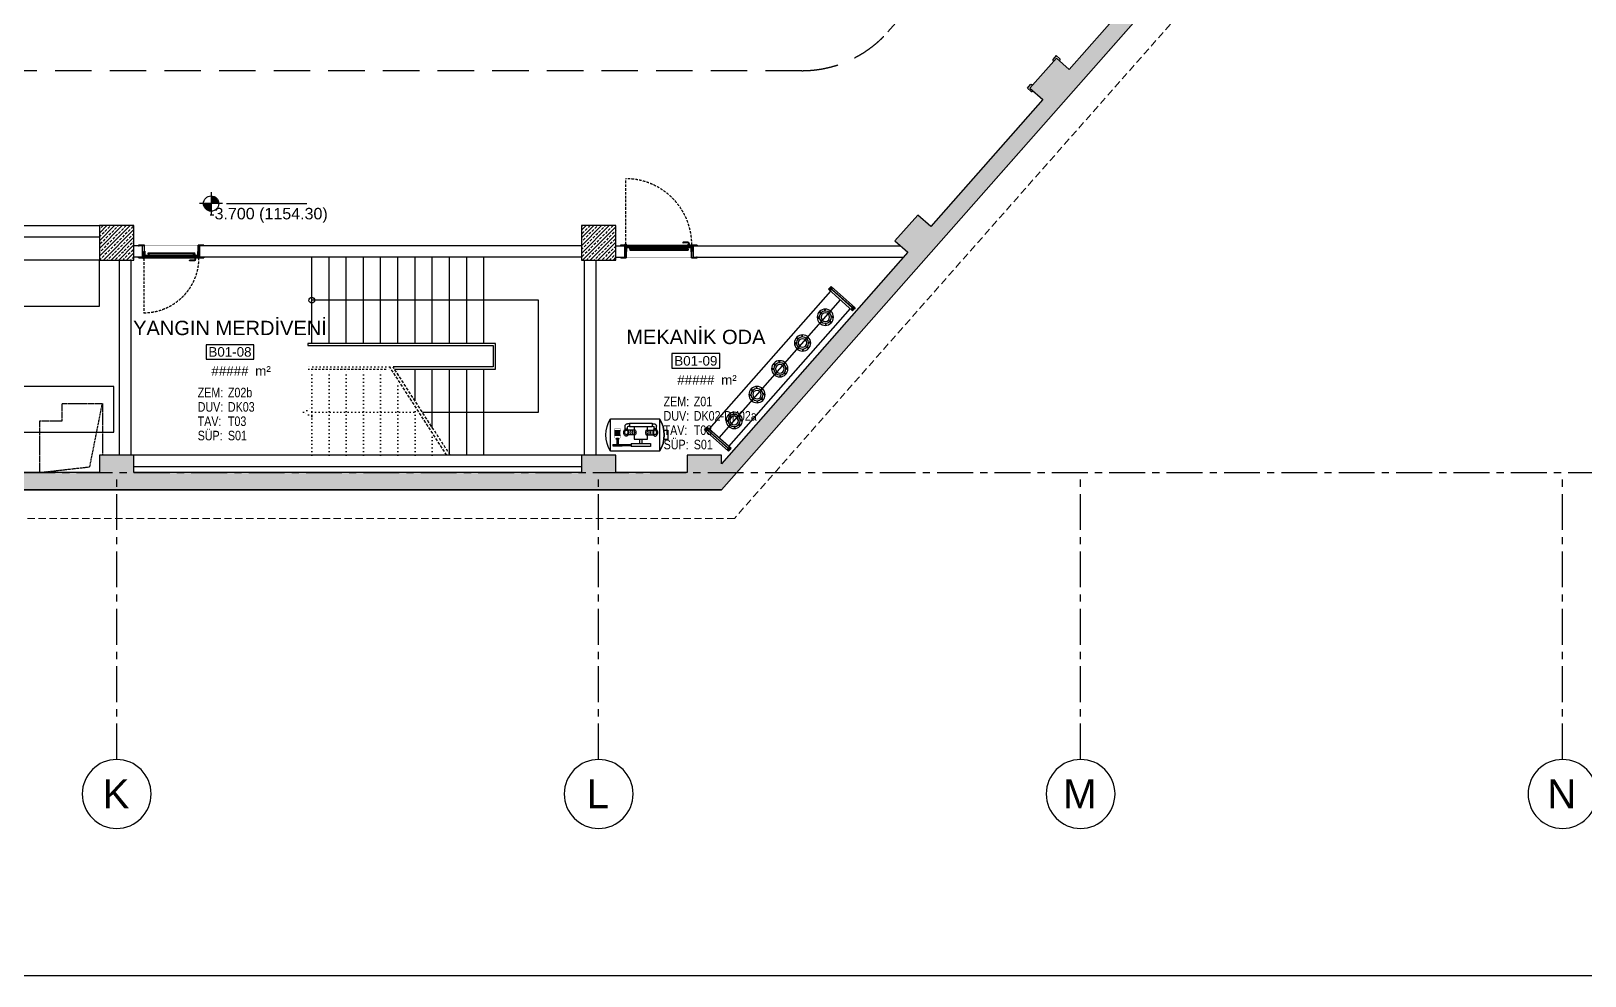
# Model space of a CAD drawing. Header units: millimetres. Extents: x -379292 to 1221486, y 92049 to 447512.
# Drawn here: x 129855 to 156938, y 92049 to 108508 of the extents above; entities that cross this region are included whole.
import ezdxf
from ezdxf.enums import TextEntityAlignment as Align
from ezdxf.lldxf.tags import DXFTag

# ---------------------------------------------------------------- set-up
doc = ezdxf.new("R2010")
doc.units = ezdxf.units.MM
for name, pattern in [('( Hidden )', [0.375, 0.25, -0.125]), ('ACAD_ISO07W100', [3, 0, -3]), ('CENTER', [2, 1.25, -0.25, 0.25, -0.25]), ('DASHDOT', [25.4, 12.7, -6.35, 0, -6.35]), ('DOT', [6.35, 0, -6.35]), ('HIDDEN', [9.525, 6.35, -3.175])]:
    doc.linetypes.add(name, pattern=pattern)
for name, color, linetype, lineweight in [('-M-FIRE EQUIPMENT', 7, 'Continuous', 30), ('-M-YNGN-FHC-KORUMA', 7, 'ACAD_ISO07W100', 25), ('06_FORMWORK HIDDEN', 252, 'HIDDEN2', 0)]:
    doc.layers.add(name, color=color, linetype=linetype, lineweight=lineweight)
for name, color, linetype in [('-M-PIPE EQUIPMENT', 14, 'Continuous'), ('010-05', 1, 'Continuous'), ('05_AXIS', 211, 'CENTER'), ('05_AXIS NAME', 7, 'Continuous'), ('05_DOOR', 2, 'Continuous'), ('05_EQUIPMENT', 1, 'Continuous'), ('05_HANDRAIL', 153, 'Continuous'), ('05_HATCH 1', 101, 'Continuous'), ('05_HATCH CONCRETE', 141, 'Continuous'), ('05_HATCH SOLID-1', 252, 'Continuous'), ('05_HATCH SOLID-2', 253, 'Continuous'), ('05_HOLE MC', 150, 'Continuous'), ('05_MATERIAL TEXT', 112, 'Continuous'), ('05_PLAN LEVEL', 2, 'Continuous'), ('05_ROOM M2', 161, 'Continuous'), ('05_ROOM NAME', 153, 'Continuous'), ('05_ROOM NUMBER', 152, 'Continuous'), ('05_STAIRS', 52, 'Continuous'), ('05_STAIRS ARROW', 2, 'Continuous'), ('05_STEEL HIDDEN', 61, 'HIDDEN'), ('05_SYMBOL', 2, 'Continuous'), ('05_WALL', 3, 'Continuous'), ('08_POWER SYSTEM', 4, 'Continuous'), ('flans015', 14, 'Continuous')]:
    doc.layers.add(name, color=color, linetype=linetype)
doc.styles.add('DIM', font='arial.ttf')
doc.styles.add('YAZI-2', font='arial.ttf', dxfattribs={"height": 2})
doc.styles.add('YAZI-3', font='arial.ttf', dxfattribs={"height": 3})
doc.styles.add('YAZI-5', font='arial.ttf', dxfattribs={"height": 5})
tags = doc.linetypes.add('HIDDEN2', pattern=[0.1875, 0.125, -0.0625]).pattern_tags.tags
tags[6:7] = [DXFTag(74, 4), DXFTag(75, 0), DXFTag(340, '0'), DXFTag(46, 0.0), DXFTag(50, 0.0), DXFTag(44, 0.0), DXFTag(45, 0.0)]
tags[4:5] = [DXFTag(74, 4), DXFTag(75, 0), DXFTag(340, '0'), DXFTag(46, 0.0), DXFTag(50, 0.0), DXFTag(44, 0.0), DXFTag(45, 0.0)]
pattern_1 = [(225, (19752.8965, 13790.6787), (0.224506403, -0.224506403), []), (315, (19752.8965, 13790.6787), (0.224506403, 0.224506403), [])]
pattern_2 = [(270, (-695728.2336, -3493868.9414), (1.3748153225, -2.38125), [1.5875, -3.175]), (30, (-695728.2336, -3493868.9414), (1.3748153315, 2.3812499948), [1.5875, -3.175]), (330, (-695728.2336, -3493868.9414), (2.749630654, -5.2e-09), [-3.175, 1.5875])]
pattern_3 = [(225, (905000, -3e-07), (67.351921, -67.351921), []), (225, (904932.65, -3e-07), (67.351921, -67.351921), [47.625, -23.8125])]

# ---------------------------------------------------------------- blocks, each defined once
blk = doc.blocks.new('AWAKS ADI')
at = {"layer": '05_AXIS NAME', "color": 2}
blk.add_circle((0, 0), 6, dxfattribs=at)
at = {"layer": '05_AXIS NAME', "style": 'YAZI-5'}
blk.add_attdef('AKSADI', text='', height=5, dxfattribs=at).set_placement((0, 0), align=Align.MIDDLE_CENTER)
blk = doc.blocks.new('202_Aks')
at = {"layer": '05_AXIS', "ltscale": 500}
for p, q in [((-5000, -177300), (142900, -177300)), ((74700, -182300), (74700, -177300)), ((83100, -182300), (83100, -177300)), ((91500, -182300), (91500, -177300)), ((99900, -182300), (99900, -177300))]:
    blk.add_line(p, q, dxfattribs=at)
at = {"layer": '05_AXIS NAME'}
ref = blk.add_blockref('AWAKS ADI', (74700, -182900), dxfattribs=dict(at, xscale=-100, yscale=100, zscale=100))
ref.add_attrib('AKSADI', 'K', dxfattribs={"height": 500, "style": 'YAZI-5'}).set_placement((74686, -182898), align=Align.MIDDLE_CENTER)
ref = blk.add_blockref('AWAKS ADI', (83100, -182900), dxfattribs=dict(at, xscale=-100, yscale=100, zscale=100))
ref.add_attrib('AKSADI', 'L', dxfattribs={"height": 500, "style": 'YAZI-5'}).set_placement((83086, -182898), align=Align.MIDDLE_CENTER)
ref = blk.add_blockref('AWAKS ADI', (91500, -182900), dxfattribs=dict(at, xscale=-100, yscale=100, zscale=100))
ref.add_attrib('AKSADI', 'M', dxfattribs={"height": 500, "style": 'YAZI-5'}).set_placement((91486, -182898), align=Align.MIDDLE_CENTER)
ref = blk.add_blockref('AWAKS ADI', (99900, -182900), dxfattribs=dict(at, xscale=-100, yscale=100, zscale=100))
ref.add_attrib('AKSADI', 'N', dxfattribs={"height": 500, "style": 'YAZI-5'}).set_placement((99886, -182898), align=Align.MIDDLE_CENTER)
blk = doc.blocks.new('başlık')
at = {"layer": '05_MATERIAL TEXT', "style": 'DIM', "width": 0.8}
for s, p in [('ZEM:', (0, 50)), ('DUV:', (0, -100)), ('TAV:', (0, -250)), ('SÜP:', (0, -400))]:
    blk.add_text(s, height=100, dxfattribs=at).set_placement(p, align=Align.MIDDLE_LEFT)
blk = doc.blocks.new('MAHAL')
at = {"layer": '05_ROOM NUMBER'}
blk.add_lwpolyline([(-5.46, -10.75), (4.54, -10.75), (4.54, -7.75), (-5.46, -7.75)], close=True, dxfattribs=at)
at = {"layer": '05_HATCH SOLID-1', "xscale": 0.02, "yscale": 0.02, "zscale": 0.02}
blk.add_blockref('başlık', (-7.21, -18.75), dxfattribs=at)
at = {"layer": '05_MATERIAL TEXT', "style": 'DIM', "width": 0.8}
for tag, p in [('ZEMİN', (-0.89, -17.75)), ('TAVAN', (-0.89, -23.75)), ('DUVAR', (-0.89, -20.75)), ('SÜPÜRGELİK', (-0.89, -26.75))]:
    blk.add_attdef(tag, text='', height=2, dxfattribs=at).set_placement(p, align=Align.MIDDLE_LEFT)
at = {"layer": '05_ROOM M2', "insert": (6.45, -13.24), "char_height": 2, "attachment_point": 5, "style": 'YAZI-2'}
blk.add_mtext_dynamic_manual_height_columns('m²', width=6.9387, gutter_width=625, heights=[0], dxfattribs=at)
at = {"layer": '05_ROOM M2', "style": 'YAZI-2'}
blk.add_attdef('MAHALM2', text='', height=2, dxfattribs=at).set_placement((-0.46, -13.25), align=Align.MIDDLE_CENTER)
at = {"layer": '05_ROOM NAME', "style": 'YAZI-3'}
for tag, p in [('INGMAHALADI', (-0.46, 0.75)), ('TURMAHALADI', (-0.46, -4.25))]:
    blk.add_attdef(tag, text='', height=3, dxfattribs=at).set_placement(p, align=Align.MIDDLE_CENTER)
at = {"layer": '05_ROOM NUMBER', "style": 'YAZI-2'}
blk.add_attdef('MAHALNO', text='', height=2, dxfattribs=at).set_placement((-0.46, -9.25), align=Align.MIDDLE_CENTER)
blk = doc.blocks.new('PLAN KOT IKILI')
at = {"layer": '05_PLAN LEVEL'}
h = blk.add_hatch(color=2, dxfattribs=at)
h.paths.add_polyline_path([(0, 2), (0, 0), (2, 0, 0.414214)])
h.paths.add_polyline_path([(0, 0), (-2, 0, 0.414214), (0, -2)])
at = {"layer": '05_PLAN LEVEL', "color": 2}
for p, q in [((3, 0), (-3, 0)), ((0, 3), (0, -3)), ((4, 0), (25, 0))]:
    blk.add_line(p, q, dxfattribs=at)
blk.add_circle((0, 0), 2, dxfattribs=at)
at = {"layer": '05_PLAN LEVEL', "style": 'YAZI-3'}
for tag, p in [('BITMISKOT', (15, 3)), ('KABAKOT', (15, -3))]:
    blk.add_attdef(tag, text='', height=3, dxfattribs=at).set_placement(p, align=Align.MIDDLE)
blk = doc.blocks.new('A$C44F8638E')
at = {"color": 0, "linetype": 'ByBlock'}
for p, q in [((23, 85.3), (-35.4, 85.3)), ((-35.4, 85.3), (-35.4, -2.7)), ((2.2, 99.8), (-14.5, 99.8)), ((-14.5, 99.8), (-14.5, 93)), ((2.2, 93), (2.2, 99.8)), ((23, -2.7), (23, 85.3)), ((-35.4, -2.7), (23, -2.7))]:
    blk.add_line(p, q, dxfattribs=at)
at = {"color": 14, "linetype": 'ByBlock'}
for p, q in [((-27, 68.8), (-27, 34.4)), ((-21.7, 68.8), (-27, 68.8)), ((-21.7, 34.4), (-21.7, 68.8)), ((-13.9, 63.5), (-5.9, 63.5)), ((-13.9, 39.4), (-13.9, 63.5)), ((-5.9, 61.1), (-5.9, 73.8)), ((2.5, 61.1), (2.5, 73.8)), ((2.5, 63.5), (8.7, 63.5)), ((4.1, 79.5), (9.8, 79.5)), ((4.1, 75.3), (7.7, 75.3)), ((8.7, 31.2), (8.7, 72.1)), ((15, 72.1), (8.7, 72.1)), ((9.8, 72.1), (9.8, 73.2)), ((13.9, 72.1), (13.9, 75.3)), ((15, 31.2), (15, 72.1)), ((-21.7, 34.4), (-27, 34.4)), ((-25.2, 18.3), (-25.2, 34.4)), ((-23.5, 18.3), (-23.5, 34.4)), ((-13.9, 53.5), (-21.7, 53.5)), ((-13.9, 49.4), (-21.7, 49.4)), ((-5.9, 39.4), (-13.9, 39.4)), ((-5.9, 41.8), (-5.9, 29.1)), ((2.5, 41.8), (2.5, 29.1)), ((8.7, 39.4), (2.5, 39.4)), ((15, 31.2), (8.7, 31.2)), ((9.8, 29.7), (9.8, 31.2)), ((13.9, 30.8), (13.9, 27.6)), ((-25.6, 1.4), (-25.6, 18.3)), ((-23.1, 18.3), (-25.6, 18.3)), ((-23.1, 1.4), (-25.6, 1.4)), ((-23.1, 1.4), (-23.1, 18.3)), ((-14.3, 10.9), (-23.1, 10.9)), ((-14.3, 8.8), (-23.1, 8.8)), ((-14.3, 11.6), (-14.3, 8.2)), ((-11.9, 11.6), (-14.3, 11.6)), ((-14.3, 8.2), (-11.9, 8.2)), ((-11.9, 8.2), (-11.9, 11.6)), ((-7.2, 15.3), (-7.2, 4.5)), ((-7.2, 11.5), (1.3, 11.5)), ((1.3, 8.1), (-7.2, 8.1)), ((-6, 13.1), (0.2, 13.1)), ((-6, 9.8), (0.2, 9.8)), ((-6, 6.4), (0.2, 6.4)), ((1.3, 15.2), (1.3, 4.6)), ((4.1, 27.6), (7.7, 27.6)), ((4.1, 23.4), (9.8, 23.4))]:
    blk.add_line(p, q, dxfattribs=at)
at = {"color": 0, "linetype": 'ByBlock'}
for points in [[(-35.4, 85.3, -0.285714), (23, 85.3)], [(-35.4, -2.7, 0.285714), (23, -2.7)]]:
    blk.add_lwpolyline(points, format="xyb", dxfattribs=at)
at = {"color": 14, "linetype": 'ByBlock'}
for points in [[(-1.7, 82, -0.070165), (0.9, 81.6, -0.081929), (3, 80.6, -0.106899), (4.4, 79, -0.135223), (4.9, 77.4, -0.135223), (4.4, 75.7, -0.106899), (3, 74.1, -0.081929), (0.9, 73.2, -0.070165), (-1.7, 72.8, -0.070165), (-4.3, 73.2, -0.081929), (-6.4, 74.1, -0.106899), (-7.9, 75.7, -0.135223), (-8.3, 77.4, -0.135223), (-7.9, 79, -0.106899), (-6.4, 80.6, -0.081929), (-4.3, 81.6, -0.070165)], [(-1.6, 80.1, -0.070165), (0, 79.8, -0.081929), (1.3, 79.2, -0.106899), (2.2, 78.2, -0.135223), (2.5, 77.2, -0.135223), (2.2, 76.2, -0.106899), (1.3, 75.2, -0.081929), (0, 74.6, -0.070165), (-1.6, 74.4, -0.070165), (-3.3, 74.6, -0.081929), (-4.5, 75.2, -0.106899), (-5.5, 76.2, -0.135223), (-5.7, 77.2, -0.135223), (-5.5, 78.2, -0.106899), (-4.5, 79.2, -0.081929), (-3.3, 79.8, -0.070165)], [(-1.7, 20.9, 0.070165), (0.9, 21.3, 0.081929), (3, 22.3, 0.106899), (4.4, 23.8, 0.135223), (4.9, 25.5, 0.135223), (4.4, 27.2, 0.106899), (3, 28.7, 0.081929), (0.9, 29.7, 0.070165), (-1.7, 30.1, 0.070165), (-4.3, 29.7, 0.081929), (-6.4, 28.7, 0.106899), (-7.9, 27.2, 0.135223), (-8.3, 25.5, 0.135223), (-7.9, 23.8, 0.106899), (-6.4, 22.3, 0.081929), (-4.3, 21.3, 0.070165)], [(-1.6, 22.8, 0.070165), (0, 23, 0.081929), (1.3, 23.7, 0.106899), (2.2, 24.6, 0.135223), (2.5, 25.7, 0.135223), (2.2, 26.7, 0.106899), (1.3, 27.7, 0.081929), (0, 28.3, 0.070165), (-1.6, 28.5, 0.070165), (-3.3, 28.3, 0.081929), (-4.5, 27.7, 0.106899), (-5.5, 26.7, 0.135223), (-5.7, 25.7, 0.135223), (-5.5, 24.6, 0.106899), (-4.5, 23.7, 0.081929), (-3.3, 23, 0.070165)]]:
    blk.add_lwpolyline(points, format="xyb", close=True, dxfattribs=at)
for points in [[(2.5, 70.1, -0.060594), (0.9, 69.5, -0.070165), (-1.7, 69.1, -0.070165), (-4.3, 69.5, -0.060594), (-5.9, 70.1)], [(2.5, 66.8, -0.060594), (0.9, 66.2, -0.070165), (-1.7, 65.8, -0.070165), (-4.3, 66.2, -0.060594), (-5.9, 66.8)], [(2.5, 63.6, -0.060594), (0.9, 63, -0.070165), (-1.7, 62.6, -0.070165), (-4.3, 63, -0.060594), (-5.9, 63.6)], [(2.5, 61.2, -0.060594), (0.9, 60.5, -0.070165), (-1.7, 60.1, -0.070165), (-4.3, 60.5, -0.060594), (-5.9, 61.2)], [(2.5, 41.7, 0.060594), (0.9, 42.4, 0.070165), (-1.7, 42.8, 0.070165), (-4.3, 42.4, 0.060594), (-5.9, 41.7)], [(2.5, 39.3, 0.060594), (0.9, 39.9, 0.070165), (-1.7, 40.3, 0.070165), (-4.3, 39.9, 0.060594), (-5.9, 39.3)], [(2.5, 36, 0.060594), (0.9, 36.7, 0.070165), (-1.7, 37.1, 0.070165), (-4.3, 36.7, 0.060594), (-5.9, 36)], [(2.5, 32.7, 0.060594), (0.9, 33.4, 0.070165), (-1.7, 33.8, 0.070165), (-4.3, 33.4, 0.060594), (-5.9, 32.7)]]:
    blk.add_lwpolyline(points, format="xyb", dxfattribs=at)
at = {"color": 14, "linetype": 'ByBlock', "const_width": 0.446}
blk.add_lwpolyline([(4.2, 15.2), (-10.1, 15.2, 0.414214), (-11.8, 13.4), (-11.8, 6.3, 0.414214), (-10.1, 4.5), (4.2, 4.5, 0.414214), (6, 6.3), (6, 13.4, 0.414214)], format="xyb", close=True, dxfattribs=at)
at = {"color": 0, "linetype": 'ByBlock'}
blk.add_arc((-6.2, 38.4), 55.2, 58.1092, 121.8908, dxfattribs=at)
at = {"color": 14, "linetype": 'ByBlock'}
for centre, radius, start, end in [((7.7, 73.2), 2.08, 0, 90), ((9.8, 75.3), 4.17, 0, 90), ((7.7, 29.7), 2.08, 270, 0), ((9.8, 27.6), 4.17, 270, 0)]:
    blk.add_arc(centre, radius, start, end, dxfattribs=at)
blk = doc.blocks.new('FU150')
at = {"color": 0, "linetype": 'ByBlock'}
for centre, radius in [((0, 0), 142), ((-120, 0), 9), ((0, 0), 106), ((-85, 85), 9), ((0, 0), 75), ((0, 120), 9), ((85, 85), 9), ((120, 0), 9), ((-85, -85), 9), ((0, -120), 9), ((85, -85), 9)]:
    blk.add_circle(centre, radius, dxfattribs=at)
blk = doc.blocks.new('FY300')
at = {"color": 0, "linetype": 'ByBlock'}
for p, q in [((-281, 32), (281, 32)), ((-281, 0), (-281, 32)), ((-281, 0), (281, 0)), ((-269, 32), (-269, 0)), ((-256, 36), (-256, -4)), ((-243, 32), (-243, 0)), ((-236, 34), (-238, 32)), ((-236, 34), (236, 34)), ((236, 34), (238, 32)), ((243, 32), (243, 0)), ((256, 36), (256, -4)), ((269, 32), (269, 0)), ((281, 0), (281, 32))]:
    blk.add_line(p, q, dxfattribs=at)
blk = doc.blocks.new('G$CFD01BB52')
at = {"layer": '-M-PIPE EQUIPMENT', "color": 7, "ltscale": 0.5}
for p, q in [((-43.5, -14.9), (168.2, 225)), ((-9.4, -45.1), (202.4, 194.8))]:
    blk.add_line(p, q, dxfattribs=at)
at = {"layer": '-M-PIPE EQUIPMENT', "color": 14, "linetype": 'DASHDOT', "ltscale": 30}
blk.add_line((-26.5, -30), (185.3, 209.9), dxfattribs=at)
at = {"layer": '-M-PIPE EQUIPMENT', "ltscale": 0.2, "yscale": 0.1000000000003638, "zscale": 0.1000000000003638}
for p, xscale, rotation in [((185.3, 209.9), -0.1000000000003638, 318.5663252263797), ((189.8, 215), 0.1000000000003638, 138.5663252263796), ((-31, -35.1), -0.1000000000003638, 318.5663252263797), ((-26.5, -30), 0.1000000000003638, 138.5663252263797)]:
    blk.add_blockref('FY300', p, dxfattribs=dict(at, xscale=xscale, rotation=rotation))
at = {"layer": 'flans015', "ltscale": 0.2, "xscale": -0.09999999999999999, "yscale": 0.09999999999999999, "zscale": 0.1, "rotation": 318.5663252263797}
for p in [(158.8, 179.9), (119.1, 135), (79.4, 90), (39.7, 45), (0, 0)]:
    blk.add_blockref('FU150', p, dxfattribs=at)
blk = doc.blocks.new('VIDA')
at = {"layer": '05_EQUIPMENT'}
h = blk.add_hatch(dxfattribs=at)
h.set_pattern_fill('LINE', color=256, scale=0.1, angle=150, style=0)
h.set_pattern_definition([(330, (-3585.31887, 6072.20274), (0.03125, 0.05412658774), [])])
h.paths.add_polyline_path([(-0.1, -0.3), (-0.1, -1.7), (0.1, -1.7), (0.1, -0.3)])
h.paths.add_polyline_path([(-0.1, -0.3), (0.1, -0.3), (0, 0)])
for p, q in [((-0.1, -0.3), (0, 0)), ((0.1, -0.3), (0, 0)), ((0, -2), (-0.2, -2)), ((0.1, -1.7), (-0.1, -1.7)), ((0.1, -2), (-0.1, -2)), ((0, -2), (0, -2)), ((0.2, -2), (0, -2)), ((0, -2), (0, -2)), ((0, -2), (0, -2))]:
    blk.add_line(p, q, dxfattribs=at)
for points in [[(-0.2, -2), (-0.1, -2), (-0.1, -0.3)], [(0.2, -2), (0.1, -2), (0.1, -0.3)]]:
    blk.add_lwpolyline(points, dxfattribs=at)
blk = doc.blocks.new('*U94')
at = {"color": 8}
blk.add_wipeout([(0, 5), (0, -206), (1000, -206), (1000, 5)], dxfattribs=at)
at = {"layer": '010-05', "ltscale": 7}
h = blk.add_hatch(dxfattribs=at)
h.set_pattern_fill('ANSI37', color=8, scale=0.1, angle=540, style=0)
h.set_pattern_definition(pattern_1)
edge = h.paths.add_edge_path(flags=16)
edge.add_line((28, -35), (28, -44))
edge.add_line((28, -44), (22, -44))
edge.add_line((22, -44), (22, -37))
edge.add_arc((26, -39), 4.69, 56.5428, 159.2569, ccw=False)
edge = h.paths.add_edge_path()
edge.add_line((29, -33), (29, -45))
edge.add_line((29, -45), (21, -45))
edge.add_line((21, -45), (21, -31))
edge.add_line((21, -31), (34, -31))
edge.add_line((34, -31), (32, -31))
edge.add_arc((32, -34), 2.82, 91.1093, 165.5986)
edge = h.paths.add_edge_path(flags=16)
edge.add_arc((32, -34), 3.82, 143.4668, 165.5986, ccw=False)
edge.add_line((29, -32), (22, -32))
edge.add_line((22, -32), (22, -35))
edge.add_arc((26, -42), 8.25, 70.1103, 120.2945, ccw=False)
edge.add_line((28, -34), (28, -33))
edge.add_line((28, -33), (29, -33))
h = blk.add_hatch(dxfattribs=at)
h.set_pattern_fill('ANSI37', color=8, scale=0.1, angle=540, style=0)
h.set_pattern_definition([(315, (-21740.32198, 13790.6787), (-0.224506403, -0.224506403), []), (225, (-21740.32198, 13790.6787), (-0.224506403, 0.224506403), [])])
edge = h.paths.add_edge_path(flags=16)
edge.add_line((972, -35), (972, -44))
edge.add_line((972, -44), (978, -44))
edge.add_line((978, -44), (978, -37))
edge.add_arc((974, -39), 4.69, 20.7431, 123.4572)
edge = h.paths.add_edge_path()
edge.add_line((971, -33), (971, -45))
edge.add_line((971, -45), (979, -45))
edge.add_line((979, -45), (979, -31))
edge.add_line((979, -31), (966, -31))
edge.add_line((966, -31), (968, -31))
edge.add_arc((968, -34), 2.82, 14.4014, 88.8907, ccw=False)
edge = h.paths.add_edge_path(flags=16)
edge.add_arc((968, -34), 3.82, 14.4014, 36.5332)
edge.add_line((971, -32), (978, -32))
edge.add_line((978, -32), (978, -35))
edge.add_arc((974, -42), 8.25, 59.7055, 109.8897)
edge.add_line((972, -34), (972, -33))
edge.add_line((972, -33), (971, -33))
at = {"layer": '05_HATCH 1'}
h = blk.add_hatch(dxfattribs=at)
h.set_pattern_fill('HONEY', color=8, scale=0.5, angle=270, style=0)
h.set_pattern_definition(pattern_2)
h.paths.add_polyline_path([(40, -3), (44, -9), (956, -9), (960, -3)])
h = blk.add_hatch(dxfattribs=at)
h.set_pattern_fill('HONEY', color=8, scale=0.5, angle=270, style=0)
h.set_pattern_definition(pattern_2)
h.paths.add_polyline_path([(40, -15), (44, -10), (956, -10), (960, -15)])
at = {"color": 8, "linetype": 'HIDDEN', "ltscale": 7}
blk.add_line((21, 21), (21, 973), dxfattribs=at)
at = {"color": 8, "ltscale": 7}
for p, q in [((22, 10), (948, 10)), ((22, 10), (978, 10)), ((22, 9), (22, 10)), ((27, 2), (27, 1)), ((27, 2), (37, 2)), ((27, 1), (37, 1)), ((37, 5), (36, 5)), ((37, 9), (963, 9)), ((963, 2), (37, 2)), ((37, 2), (44, -9)), ((37, 1), (43, -9)), ((905, 60), (822, 60)), ((905, 50), (822, 50)), ((942, 15), (897, 15)), ((897, 15), (897, 10)), ((915, 40), (915, 15)), ((925, 40), (925, 15)), ((942, 15), (942, 10)), ((963, 2), (956, -9)), ((963, 1), (957, -9)), ((963, 5), (964, 5)), ((973, 2), (963, 2)), ((973, 1), (963, 1)), ((973, 2), (973, 1)), ((978, 9), (978, 10)), ((978, 9), (978, 10)), ((963, -27), (22, -27)), ((22, -27), (963, -27)), ((22, -28), (22, -27)), ((963, -28), (22, -28)), ((978, -28), (22, -28)), ((43, -9), (27, -9)), ((27, -20), (37, -20)), ((27, -20), (27, -21)), ((27, -21), (37, -21)), ((33, -28), (963, -28)), ((37, -23), (36, -23)), ((37, -20), (43, -9)), ((37, -21), (44, -10)), ((963, -21), (37, -21)), ((956, -9), (44, -9)), ((956, -10), (44, -10)), ((96, -58), (96, -38)), ((909, -58), (96, -58)), ((96, -58), (96, -78)), ((96, -78), (909, -78)), ((116, -38), (116, -58)), ((889, -38), (889, -58)), ((909, -58), (909, -38)), ((909, -58), (909, -78)), ((963, -21), (956, -10)), ((963, -20), (957, -9)), ((957, -9), (973, -9)), ((973, -20), (963, -20)), ((973, -21), (963, -21)), ((963, -23), (964, -23)), ((973, -20), (973, -21)), ((978, -28), (978, -27)), ((978, -28), (978, -27))]:
    blk.add_line(p, q, dxfattribs=at)
at = {"color": 8, "ltscale": 7, "flags": 128}
for points in [[(36, -101, -1), (34, -101), (34, -85), (32, -85), (32, -101, 1), (38, -101), (38, -35, 1), (30, -35), (30, -45), (20, -45), (20, 10), (-68, 10), (-68, 0), (-58, 0), (-58, 2), (-66, 2), (-66, 8), (18, 8), (18, -47), (32, -47), (32, -35, -1), (36, -35)], [(964, -101, 1), (966, -101), (966, -85), (968, -85), (968, -101, -1), (962, -101), (962, -35, -1), (970, -35), (970, -45), (980, -45), (980, 10), (1068, 10), (1068, 0), (1058, 0), (1058, 2), (1066, 2), (1066, 8), (982, 8), (982, -47), (968, -47), (968, -35, 1), (964, -35)]]:
    blk.add_lwpolyline(points, format="xyb", close=True, dxfattribs=at)
at = {"color": 8, "ltscale": 7}
for points in [[(37, 5), (37, 9), (22, 9), (22, -27), (37, -27), (37, -23)], [(36, 5), (36, 8), (23, 8), (23, -26), (36, -26), (36, -23)], [(963, 5), (963, 9), (978, 9), (978, -27), (963, -27), (963, -23)], [(964, 5), (964, 8), (977, 8), (977, -26), (964, -26), (964, -23)], [(86, -28), (86, -38), (128, -38), (128, -28)], [(919, -28), (919, -38), (877, -38), (877, -28)]]:
    blk.add_lwpolyline(points, dxfattribs=at)
for points in [[(32, -55), (32, -210), (-68, -210), (-68, -200), (-58, -200), (-58, -202), (-66, -202), (-66, -208), (30, -208), (30, -55)], [(29, -57), (20, -57), (20, -83), (30, -93), (30, -106), (28, -106), (28, -94), (18, -84), (18, -55), (29, -55)], [(40, -3), (44, -9), (956, -9), (960, -3)], [(40, -15), (44, -10), (956, -10), (960, -15)], [(968, -55), (968, -210), (1068, -210), (1068, -200), (1058, -200), (1058, -202), (1066, -202), (1066, -208), (970, -208), (970, -55)], [(971, -57), (980, -57), (980, -83), (970, -93), (970, -106), (972, -106), (972, -94), (982, -84), (982, -55), (971, -55)]]:
    blk.add_lwpolyline(points, close=True, dxfattribs=at)
for radius in [10.1, 6.72]:
    blk.add_circle((21, 21), radius, dxfattribs=at)
at = {"color": 8, "linetype": 'HIDDEN', "ltscale": 7}
blk.add_arc((18, 13), 960, 359.7875, 89.8098, dxfattribs=at)
at = {"color": 8, "ltscale": 7}
for centre, radius, start, end in [((822, 55), 5, 90, 270), ((905, 40), 20, 0, 90), ((905, 40), 10, 0, 90)]:
    blk.add_arc(centre, radius, start, end, dxfattribs=at)
at = {"layer": '010-05', "color": 8, "ltscale": 7}
for points in [[(29, -33, -0.336971), (32, -31), (34, -31), (29, -31), (21, -31), (21, -45), (29, -45)], [(28, -34, 0.222538), (22, -35), (22, -32), (29, -32, 0.09687), (29, -33), (28, -33)], [(28, -44), (22, -44), (22, -37, -0.473637), (28, -35)], [(971, -33, 0.336971), (968, -31), (966, -31), (971, -31), (979, -31), (979, -45), (971, -45)], [(972, -34, -0.222538), (978, -35), (978, -32), (971, -32, -0.09687), (971, -33), (972, -33)], [(972, -44), (978, -44), (978, -37, 0.473637), (972, -35)]]:
    blk.add_lwpolyline(points, format="xyb", close=True, dxfattribs=at)
at = {"layer": '05_STEEL HIDDEN', "color": 8, "ltscale": 7}
for points in [[(17, -48), (17, -23), (11, -23), (11, -49), (23, -77), (23, -99), (29, -99), (29, -76)], [(983, -48), (983, -23), (989, -23), (989, -49), (977, -77), (977, -99), (971, -99), (971, -76)]]:
    blk.add_lwpolyline(points, close=True, dxfattribs=at)
at = {"layer": '05_STEEL HIDDEN', "color": 8, "ltscale": 7, "flags": 128}
for points in [[(17, -23), (18, -23), (18, -48), (30, -76), (30, -99), (29, -99)], [(983, -23), (982, -23), (982, -48), (970, -76), (970, -99), (971, -99)]]:
    blk.add_lwpolyline(points, dxfattribs=at)
at = {"layer": '05_WALL', "color": 8, "ltscale": 20}
for points in [[(0, 0), (0, -200)], [(1000, 0), (1000, -200)]]:
    blk.add_lwpolyline(points, dxfattribs=at)
at = {"color": 8, "ltscale": 7, "yscale": 10, "zscale": 10, "rotation": 180}
for p, xscale in [((25, -65), -10), ((975, -65), 10)]:
    blk.add_blockref('VIDA', p, dxfattribs=dict(at, xscale=xscale))
blk = doc.blocks.new('*U93')
at = {"color": 8}
blk.add_wipeout([(0, 5), (0, -206), (1200, -206), (1200, 5)], dxfattribs=at)
at = {"layer": '010-05', "ltscale": 7}
h = blk.add_hatch(dxfattribs=at)
h.set_pattern_fill('ANSI37', color=8, scale=0.1, angle=540, style=0)
h.set_pattern_definition(pattern_1)
edge = h.paths.add_edge_path(flags=16)
edge.add_line((28, -35), (28, -44))
edge.add_line((28, -44), (22, -44))
edge.add_line((22, -44), (22, -37))
edge.add_arc((26, -39), 4.69, 56.5428, 159.2569, ccw=False)
edge = h.paths.add_edge_path()
edge.add_line((29, -33), (29, -45))
edge.add_line((29, -45), (21, -45))
edge.add_line((21, -45), (21, -31))
edge.add_line((21, -31), (34, -31))
edge.add_line((34, -31), (32, -31))
edge.add_arc((32, -34), 2.82, 91.1093, 165.5986)
edge = h.paths.add_edge_path(flags=16)
edge.add_arc((32, -34), 3.82, 143.4668, 165.5986, ccw=False)
edge.add_line((29, -32), (22, -32))
edge.add_line((22, -32), (22, -35))
edge.add_arc((26, -42), 8.25, 70.1103, 120.2945, ccw=False)
edge.add_line((28, -34), (28, -33))
edge.add_line((28, -33), (29, -33))
h = blk.add_hatch(dxfattribs=at)
h.set_pattern_fill('ANSI37', color=8, scale=0.1, angle=180, style=0)
h.set_pattern_definition([(315, (-21540.32198, 13790.6787), (-0.224506403, -0.224506403), []), (225, (-21540.32198, 13790.6787), (-0.224506403, 0.224506403), [])])
edge = h.paths.add_edge_path(flags=16)
edge.add_line((1172, -35), (1172, -44))
edge.add_line((1172, -44), (1178, -44))
edge.add_line((1178, -44), (1178, -37))
edge.add_arc((1174, -39), 4.69, 20.7431, 123.4572)
edge = h.paths.add_edge_path()
edge.add_line((1171, -33), (1171, -45))
edge.add_line((1171, -45), (1179, -45))
edge.add_line((1179, -45), (1179, -31))
edge.add_line((1179, -31), (1166, -31))
edge.add_line((1166, -31), (1168, -31))
edge.add_arc((1168, -34), 2.82, 14.4014, 88.8907, ccw=False)
edge = h.paths.add_edge_path(flags=16)
edge.add_arc((1168, -34), 3.82, 14.4014, 36.5332)
edge.add_line((1171, -32), (1178, -32))
edge.add_line((1178, -32), (1178, -35))
edge.add_arc((1174, -42), 8.25, 59.7055, 109.8897)
edge.add_line((1172, -34), (1172, -33))
edge.add_line((1172, -33), (1171, -33))
at = {"layer": '05_HATCH 1'}
h = blk.add_hatch(dxfattribs=at)
h.set_pattern_fill('HONEY', color=8, scale=0.5, angle=270, style=0)
h.set_pattern_definition(pattern_2)
h.paths.add_polyline_path([(40, -3), (44, -9), (1156, -9), (1160, -3)])
h = blk.add_hatch(dxfattribs=at)
h.set_pattern_fill('HONEY', color=8, scale=0.5, angle=270, style=0)
h.set_pattern_definition(pattern_2)
h.paths.add_polyline_path([(40, -15), (44, -10), (1156, -10), (1160, -15)])
at = {"color": 8, "linetype": 'HIDDEN', "ltscale": 7}
blk.add_line((25, 25), (25, 1168), dxfattribs=at)
at = {"color": 8, "ltscale": 7}
for p, q in [((22, 10), (1148, 10)), ((22, 10), (1178, 10)), ((22, 9), (22, 10)), ((27, 2), (27, 1)), ((27, 2), (37, 2)), ((27, 1), (37, 1)), ((37, 5), (36, 5)), ((37, 9), (1163, 9)), ((1163, 2), (37, 2)), ((37, 2), (44, -9)), ((37, 1), (43, -9)), ((1105, 60), (1022, 60)), ((1105, 50), (1022, 50)), ((1142, 15), (1097, 15)), ((1097, 15), (1097, 10)), ((1115, 40), (1115, 15)), ((1125, 40), (1125, 15)), ((1142, 15), (1142, 10)), ((1163, 2), (1156, -9)), ((1163, 1), (1157, -9)), ((1163, 5), (1164, 5)), ((1173, 2), (1163, 2)), ((1173, 1), (1163, 1)), ((1173, 2), (1173, 1)), ((1178, 9), (1178, 10)), ((1178, 9), (1178, 10)), ((1163, -27), (22, -27)), ((22, -27), (1163, -27)), ((22, -28), (22, -27)), ((1163, -28), (22, -28)), ((1178, -28), (22, -28)), ((43, -9), (27, -9)), ((27, -20), (37, -20)), ((27, -20), (27, -21)), ((27, -21), (37, -21)), ((33, -28), (1163, -28)), ((37, -23), (36, -23)), ((37, -20), (43, -9)), ((37, -21), (44, -10)), ((1163, -21), (37, -21)), ((1156, -9), (44, -9)), ((1156, -10), (44, -10)), ((96, -58), (96, -38)), ((1109, -58), (96, -58)), ((96, -58), (96, -78)), ((96, -78), (1109, -78)), ((116, -38), (116, -58)), ((1089, -38), (1089, -58)), ((1109, -58), (1109, -38)), ((1109, -58), (1109, -78)), ((1163, -21), (1156, -10)), ((1163, -20), (1157, -9)), ((1157, -9), (1173, -9)), ((1173, -20), (1163, -20)), ((1173, -21), (1163, -21)), ((1163, -23), (1164, -23)), ((1173, -20), (1173, -21)), ((1178, -28), (1178, -27)), ((1178, -28), (1178, -27))]:
    blk.add_line(p, q, dxfattribs=at)
at = {"color": 8, "ltscale": 7, "flags": 128}
for points in [[(36, -101, -1), (34, -101), (34, -85), (32, -85), (32, -101, 1), (38, -101), (38, -35, 1), (30, -35), (30, -45), (20, -45), (20, 10), (-68, 10), (-68, 0), (-58, 0), (-58, 2), (-66, 2), (-66, 8), (18, 8), (18, -47), (32, -47), (32, -35, -1), (36, -35)], [(1164, -101, 1), (1166, -101), (1166, -85), (1168, -85), (1168, -101, -1), (1162, -101), (1162, -35, -1), (1170, -35), (1170, -45), (1180, -45), (1180, 10), (1268, 10), (1268, 0), (1258, 0), (1258, 2), (1266, 2), (1266, 8), (1182, 8), (1182, -47), (1168, -47), (1168, -35, 1), (1164, -35)]]:
    blk.add_lwpolyline(points, format="xyb", close=True, dxfattribs=at)
at = {"color": 8, "ltscale": 7}
for points in [[(37, 5), (37, 9), (22, 9), (22, -27), (37, -27), (37, -23)], [(36, 5), (36, 8), (23, 8), (23, -26), (36, -26), (36, -23)], [(1163, 5), (1163, 9), (1178, 9), (1178, -27), (1163, -27), (1163, -23)], [(1164, 5), (1164, 8), (1177, 8), (1177, -26), (1164, -26), (1164, -23)], [(86, -28), (86, -38), (128, -38), (128, -28)], [(1119, -28), (1119, -38), (1077, -38), (1077, -28)]]:
    blk.add_lwpolyline(points, dxfattribs=at)
for points in [[(32, -55), (32, -210), (-68, -210), (-68, -200), (-58, -200), (-58, -202), (-66, -202), (-66, -208), (30, -208), (30, -55)], [(29, -57), (20, -57), (20, -83), (30, -93), (30, -106), (28, -106), (28, -94), (18, -84), (18, -55), (29, -55)], [(40, -3), (44, -9), (1156, -9), (1160, -3)], [(40, -15), (44, -10), (1156, -10), (1160, -15)], [(1168, -55), (1168, -210), (1268, -210), (1268, -200), (1258, -200), (1258, -202), (1266, -202), (1266, -208), (1170, -208), (1170, -55)], [(1171, -57), (1180, -57), (1180, -83), (1170, -93), (1170, -106), (1172, -106), (1172, -94), (1182, -84), (1182, -55), (1171, -55)]]:
    blk.add_lwpolyline(points, close=True, dxfattribs=at)
for radius in [10.1, 6.72]:
    blk.add_circle((21, 21), radius, dxfattribs=at)
at = {"color": 8, "linetype": 'HIDDEN', "ltscale": 7}
blk.add_arc((21, 16), 1152, 359.7875, 89.8098, dxfattribs=at)
at = {"color": 8, "ltscale": 7}
for centre, radius, start, end in [((1022, 55), 5, 90, 270), ((1105, 40), 20, 0, 90), ((1105, 40), 10, 0, 90)]:
    blk.add_arc(centre, radius, start, end, dxfattribs=at)
at = {"layer": '010-05', "color": 8, "ltscale": 7}
for points in [[(29, -33, -0.336971), (32, -31), (34, -31), (29, -31), (21, -31), (21, -45), (29, -45)], [(28, -34, 0.222538), (22, -35), (22, -32), (29, -32, 0.09687), (29, -33), (28, -33)], [(28, -44), (22, -44), (22, -37, -0.473637), (28, -35)], [(1171, -33, 0.336971), (1168, -31), (1166, -31), (1171, -31), (1179, -31), (1179, -45), (1171, -45)], [(1172, -34, -0.222538), (1178, -35), (1178, -32), (1171, -32, -0.09687), (1171, -33), (1172, -33)], [(1172, -44), (1178, -44), (1178, -37, 0.473637), (1172, -35)]]:
    blk.add_lwpolyline(points, format="xyb", close=True, dxfattribs=at)
at = {"layer": '05_STEEL HIDDEN', "color": 8, "ltscale": 7}
for points in [[(17, -48), (17, -23), (11, -23), (11, -49), (23, -77), (23, -99), (29, -99), (29, -76)], [(1183, -48), (1183, -23), (1189, -23), (1189, -49), (1177, -77), (1177, -99), (1171, -99), (1171, -76)]]:
    blk.add_lwpolyline(points, close=True, dxfattribs=at)
at = {"layer": '05_STEEL HIDDEN', "color": 8, "ltscale": 7, "flags": 128}
for points in [[(17, -23), (18, -23), (18, -48), (30, -76), (30, -99), (29, -99)], [(1183, -23), (1182, -23), (1182, -48), (1170, -76), (1170, -99), (1171, -99)]]:
    blk.add_lwpolyline(points, dxfattribs=at)
at = {"layer": '05_WALL', "color": 8, "ltscale": 20}
for points in [[(0, 0), (0, -200)], [(1200, 0), (1200, -200)]]:
    blk.add_lwpolyline(points, dxfattribs=at)
at = {"color": 8, "ltscale": 7, "yscale": 10, "zscale": 10, "rotation": 180}
for p, xscale in [((25, -65), -10), ((1175, -65), 10)]:
    blk.add_blockref('VIDA', p, dxfattribs=dict(at, xscale=xscale))
blk = doc.blocks.new('bariyer')
at = {"color": 8, "ltscale": 25}
blk.add_lwpolyline([(0, -70), (15, -70, 0.414214), (30, -55), (30, 30), (-55, 30, 0.414214), (-70, 15), (-70, 0), (0, 0)], format="xyb", close=True, dxfattribs=at)
blk = doc.blocks.new('OtoParkBodrumKatMimari')
at = {"layer": '05_HANDRAIL'}
blk.add_lwpolyline([(84544, 1800), (86300, 1800), (86300, 2250), (83030, 2250), (83030, 2210), (86260, 2210), (86260, 1840), (84518, 1840)], dxfattribs=at)
at = {"layer": '05_HANDRAIL', "linetype": 'DOT', "ltscale": 10}
blk.add_lwpolyline([(84452, 1840), (83050, 1840), (83050, 1800), (84484, 1800)], dxfattribs=at)
at = {"layer": '05_HOLE MC', "linetype": 'HIDDEN', "ltscale": 2}
for points in [[(78360, 0), (79231, 99), (79450, 1200)], [(79450, 1000), (79450, 300), (79400, 300), (79401, 0), (78360, 0), (78360, 900), (78750, 900), (78750, 1200)], [(78750, 1200), (79450, 1200), (79450, 1000)]]:
    blk.add_lwpolyline(points, dxfattribs=at)
at = {"layer": '05_STAIRS', "flags": 128}
for points in [[(83100, 2250), (83100, 3750)], [(83400, 2250), (83400, 3750)], [(83700, 2250), (83700, 3750)], [(84000, 2250), (84000, 3750)], [(84300, 2250), (84300, 3750)], [(84600, 2250), (84600, 3750)], [(84900, 2250), (84900, 3750)], [(85200, 2250), (85200, 3750)], [(85500, 2250), (85500, 3750)], [(85800, 2250), (85800, 3750)], [(86100, 2250), (86100, 3750)], [(84544, 1800), (86300, 1800), (86300, 2250), (83100, 2250)], [(84900, 1249), (84900, 1800)], [(85200, 784), (85200, 1800)], [(85500, 300), (85500, 1800)], [(85800, 300), (85800, 1800)], [(86100, 300), (86100, 1800)]]:
    blk.add_lwpolyline(points, dxfattribs=at)
at = {"layer": '05_STAIRS'}
for points in [[(87050, 1050), (87050, 3000), (83100, 3000)], [(85028, 1050), (87050, 1050)]]:
    blk.add_lwpolyline(points, dxfattribs=at)
at = {"layer": '05_STAIRS', "linetype": 'DOT', "ltscale": 10, "flags": 128}
for points in [[(83100, 300), (83100, 1800)], [(83100, 1800), (84484, 1800)], [(83400, 300), (83400, 1800)], [(83700, 300), (83700, 1800)], [(84000, 300), (84000, 1800)], [(84300, 300), (84300, 1800)], [(84600, 1713), (84600, 1800)], [(84600, 300), (84600, 1621)], [(84900, 300), (84900, 1156)], [(83100, 1050), (84969, 1050)], [(85200, 300), (85200, 692)]]:
    blk.add_lwpolyline(points, dxfattribs=at)
at = {"layer": '05_STAIRS', "linetype": '( Hidden )', "ltscale": 200}
for points in [[(85453, 300), (84458, 1840)], [(85513, 300), (84518, 1840)]]:
    blk.add_lwpolyline(points, dxfattribs=at)
at = {"layer": '05_STAIRS', "linetype": 'DOT', "ltscale": 10}
blk.add_lwpolyline([(83100, 975), (82955, 1050), (83100, 1125)], dxfattribs=at)
at = {"layer": '05_STAIRS ARROW', "ltscale": 2}
blk.add_circle((83100, 3000), 50, dxfattribs=at)
blk.add_circle((83100, 3000), 50, dxfattribs=at)
at = {"layer": '05_SYMBOL', "color": 252, "linetype": 'HIDDEN', "ltscale": 100}
for points in [[(132000, 51725), (93143, 7677)], [(91643, 7000), (67313, 7000)]]:
    blk.add_lwpolyline(points, dxfattribs=at)
blk.add_lwpolyline([(91643, 7000, 0.215217), (93143, 7677)], format="xyb", dxfattribs=at)
at = {"layer": '05_WALL', "color": 8, "flags": 128}
for points in [[(79400, 4100), (77250, 4100), (77250, 4300), (79400, 4300)], [(87800, 3950), (80000, 3950)], [(88400, 3950), (93358, 3950)], [(79750, 300), (79750, 3700)], [(79950, 300), (79950, 3700)], [(87800, 3750), (80000, 3750)], [(88400, 3750), (93415, 3750)], [(87800, 300), (80000, 300)], [(87800, 100), (80000, 100)]]:
    blk.add_lwpolyline(points, dxfattribs=at)
at = {"layer": '05_WALL', "color": 8}
for points in [[(87850, 3700), (87850, 300)], [(88050, 3700), (88050, 300)]]:
    blk.add_lwpolyline(points, dxfattribs=at)
at = {"layer": '06_FORMWORK HIDDEN', "linetype": 'HIDDEN', "ltscale": 20}
for p, q in [((143700, 59511), (90466, -800)), ((90466, -800), (70114, -800))]:
    blk.add_line(p, q, dxfattribs=at)
at = {"layer": '08_POWER SYSTEM', "ltscale": 25}
for points in [[(79400, 2900), (79400, 3700), (77400, 3700), (77400, 2900)], [(79650, 700), (79650, 1500), (71850, 1500), (71850, 700)]]:
    blk.add_lwpolyline(points, close=True, dxfattribs=at)
at = {"layer": '-M-FIRE EQUIPMENT', "ltscale": 0.5, "xscale": -9.720000000670547, "yscale": 9.720000000670547, "zscale": 9.72, "rotation": 270}
blk.add_blockref('A$C44F8638E', (88333, 714), dxfattribs=at)
at = {"layer": '-M-YNGN-FHC-KORUMA', "xscale": 10, "yscale": 10, "zscale": 10}
blk.add_blockref('G$CFD01BB52', (90463, 906), dxfattribs=at)
at = {"layer": '05_AXIS'}
blk.add_blockref('202_Aks', (5000, 177300), dxfattribs=at)
at = {"layer": '05_PLAN LEVEL'}
ref = blk.add_blockref('PLAN KOT IKILI', (81345, 4685), dxfattribs=dict(at, xscale=66.66666666666666, yscale=66.66666666666666, zscale=66.66666666666666))
ref.add_attrib('KABAKOT', '-3.700 (1154.30)', dxfattribs={"height": 200, "style": 'YAZI-3'}).set_placement((82345, 4485), align=Align.MIDDLE)
at = {"layer": '05_ROOM NUMBER'}
ref = blk.add_blockref('MAHAL', (81712, 2872), dxfattribs=dict(at, xscale=83.33333333333333, yscale=83.33333333333333, zscale=83.33333333333333))
ref.add_attrib('TURMAHALADI', 'YANGIN MERDİVENİ', dxfattribs={"layer": '05_ROOM NAME', "height": 250, "style": 'YAZI-3'}).set_placement((81674, 2518), align=Align.MIDDLE_CENTER)
ref.add_attrib('MAHALNO', 'B01-08', dxfattribs={"height": 166.7, "style": 'YAZI-2'}).set_placement((81674, 2101), align=Align.MIDDLE_CENTER)
ref.add_attrib('MAHALM2', '#####', dxfattribs={"layer": '05_ROOM M2', "height": 166.7, "style": 'YAZI-2'}).set_placement((81674, 1768), align=Align.MIDDLE_CENTER)
ref.add_attrib('ZEMİN', 'Z02b', dxfattribs={"layer": '05_MATERIAL TEXT', "height": 166.7, "style": 'DIM', "width": 0.8}).set_placement((81638, 1393), align=Align.MIDDLE_LEFT)
ref.add_attrib('DUVAR', 'DK03', dxfattribs={"layer": '05_MATERIAL TEXT', "height": 166.7, "style": 'DIM', "width": 0.8}).set_placement((81638, 1143), align=Align.MIDDLE_LEFT)
ref.add_attrib('TAVAN', 'T03', dxfattribs={"layer": '05_MATERIAL TEXT', "height": 166.7, "style": 'DIM', "width": 0.8}).set_placement((81638, 893), align=Align.MIDDLE_LEFT)
ref.add_attrib('SÜPÜRGELİK', 'S01', dxfattribs={"layer": '05_MATERIAL TEXT', "height": 166.7, "style": 'DIM', "width": 0.8}).set_placement((81638, 643), align=Align.MIDDLE_LEFT)
ref = blk.add_blockref('MAHAL', (89833, 2716), dxfattribs=dict(at, xscale=83.33333333333333, yscale=83.33333333333333, zscale=83.33333333333333))
ref.add_attrib('TURMAHALADI', 'MEKANİK ODA', dxfattribs={"layer": '05_ROOM NAME', "height": 250, "style": 'YAZI-3'}).set_placement((89794, 2362), align=Align.MIDDLE_CENTER)
ref.add_attrib('MAHALNO', 'B01-09', dxfattribs={"height": 166.7, "style": 'YAZI-2'}).set_placement((89794, 1945), align=Align.MIDDLE_CENTER)
ref.add_attrib('MAHALM2', '#####', dxfattribs={"layer": '05_ROOM M2', "height": 166.7, "style": 'YAZI-2'}).set_placement((89794, 1612), align=Align.MIDDLE_CENTER)
ref.add_attrib('ZEMİN', 'Z01', dxfattribs={"layer": '05_MATERIAL TEXT', "height": 166.7, "style": 'DIM', "width": 0.8}).set_placement((89758, 1237), align=Align.MIDDLE_LEFT)
ref.add_attrib('DUVAR', 'DK02-DK02a', dxfattribs={"layer": '05_MATERIAL TEXT', "height": 166.7, "style": 'DIM', "width": 0.8}).set_placement((89758, 987), align=Align.MIDDLE_LEFT)
ref.add_attrib('TAVAN', 'T03', dxfattribs={"layer": '05_MATERIAL TEXT', "height": 166.7, "style": 'DIM', "width": 0.8}).set_placement((89758, 737), align=Align.MIDDLE_LEFT)
ref.add_attrib('SÜPÜRGELİK', 'S01', dxfattribs={"layer": '05_MATERIAL TEXT', "height": 166.7, "style": 'DIM', "width": 0.8}).set_placement((89758, 487), align=Align.MIDDLE_LEFT)
at = {"layer": '05_SYMBOL', "color": 8, "rotation": 48.56632516036355}
blk.add_blockref('bariyer', (96078, 7220), dxfattribs=at)
at = {"layer": '05_SYMBOL', "color": 8, "xscale": -1, "rotation": 48.56632529242532}
blk.add_blockref('bariyer', (95615, 6696), dxfattribs=at)
at = {"layer": '05_DOOR'}
blk.add_blockref('*U93', (88550, 3950), dxfattribs=at)
at = {"layer": '05_DOOR', "xscale": -1, "rotation": 180}
blk.add_blockref('*U94', (80150, 3750), dxfattribs=at)
at = {"layer": '05_HATCH CONCRETE'}
h = blk.add_hatch(dxfattribs=at)
h.set_pattern_fill('ANSI33', color=8, scale=15, angle=180, style=0)
h.set_pattern_definition(pattern_3)
h.paths.add_polyline_path([(142600, 59700), (142800, 59700), (139870, 56381), (139645, 56579), (139248, 56130), (139473, 55931), (135668, 51620), (135443, 51819), (134848, 51144), (135073, 50945), (131506, 46904), (131281, 47103), (130884, 46653), (131109, 46455), (127899, 42818), (127674, 43017), (127277, 42567), (127502, 42369), (124481, 38946), (124256, 39145), (123859, 38695), (124084, 38496), (120848, 34830), (120623, 35029), (120028, 34354), (120253, 34155), (117433, 30962), (117209, 31160), (116812, 30710), (117036, 30512), (113992, 27063), (113767, 27262), (113370, 26812), (113595, 26613), (110386, 22977), (110161, 23176), (109764, 22726), (109989, 22527), (106786, 18899), (106561, 19097), (105965, 18422), (106190, 18224), (103361, 15019), (103136, 15217), (102739, 14767), (102964, 14569), (99777, 10958), (99552, 11156), (99155, 10707), (99380, 10508), (96303, 7022), (96078, 7220), (95615, 6696), (95840, 6497), (93887, 4285), (93662, 4484), (93265, 4034), (93490, 3836), (90240, 153), (90240, 300), (89640, 300), (89640, 0), (88400, 0), (88400, 300), (87800, 300), (87800, 0), (80000, 0), (80000, 300), (79400, 300), (79400, 0), (71600, 0), (71600, 300), (71000, 300), (71000, -300), (90240, -300), (143200, 59700), (143200, 67400), (142600, 67400), (142600, 66800), (142900, 66800), (142900, 64150), (142600, 64150), (142600, 63550), (142900, 63550), (142900, 60300), (142600, 60300)])
h = blk.add_hatch(dxfattribs=at)
h.set_pattern_fill('ANSI33', color=8, scale=15, angle=180, style=0)
h.set_pattern_definition(pattern_3)
h.paths.add_polyline_path([(80000, 4300), (79400, 4300), (79400, 3700), (80000, 3700)])
h = blk.add_hatch(dxfattribs=at)
h.set_pattern_fill('ANSI33', color=8, scale=15, angle=180, style=0)
h.set_pattern_definition(pattern_3)
h.paths.add_polyline_path([(88400, 3700), (88400, 4300), (87800, 4300), (87800, 3700)])
at = {"color": 5}
for points in [[(99380, 10508), (96303, 7022), (96078, 7220), (95615, 6696), (95840, 6497), (93887, 4285), (93662, 4484), (93265, 4034), (93490, 3836), (90240, 153), (90240, 300), (89640, 300), (89640, 0), (88400, 0), (88400, 300), (87800, 300), (87800, 0), (80000, 0), (80000, 300), (79400, 300), (79400, 0), (71600, 0)], [(71000, -300), (90240, -300), (143200, 59700)]]:
    blk.add_lwpolyline(points, dxfattribs=at)
for points in [[(80000, 4300), (79400, 4300), (79400, 3700), (80000, 3700)], [(88400, 3700), (88400, 4300), (87800, 4300), (87800, 3700)]]:
    blk.add_lwpolyline(points, close=True, dxfattribs=at)
at = {"layer": '05_HATCH SOLID-2', "color": 251, "ltscale": 25}
for points in [[(150500, -8770), (-8600, -8770), (-8600, 187430)], [(150500, -8770), (150500, 187430), (4700, 187430), (4700, 177600), (135600, 177600), (135600, 144600), (143200, 144600), (143200, 59700), (90240, -300), (70300, -300), (63119, 5881)]]:
    blk.add_lwpolyline(points, dxfattribs=at)

msp = doc.modelspace()

# ---------------------------------------------------------------- block references
at = {"color": 8}
msp.add_blockref('OtoParkBodrumKatMimari', (51648, 100818.8), dxfattribs=at)

doc.saveas('drawing.dxf')
